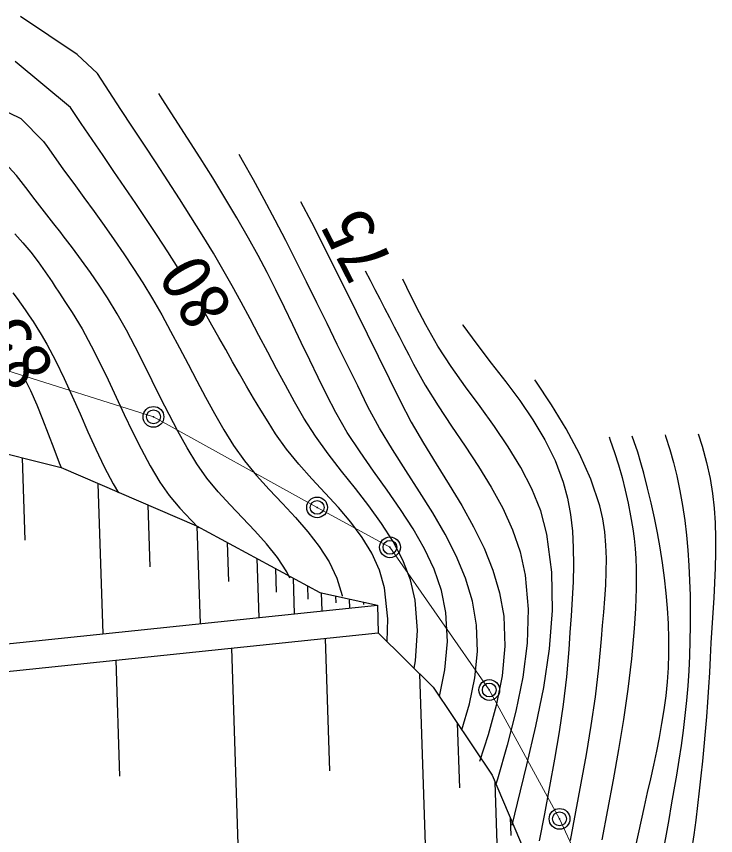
# Model space of a CAD drawing. Units: millimetres, scale not verified. Extents: x 40004 to 680061, y 20002 to 380034.
# Drawn here: x 370378 to 395646, y 301870 to 331473 of the extents above; entities that cross this region are included whole.
import ezdxf
from ezdxf.enums import TextEntityAlignment as Align

# ---------------------------------------------------------------- set-up
doc = ezdxf.new("R2010")
doc.units = ezdxf.units.MM
doc.header["$LTSCALE"] = 1000.09
doc.header["$PDMODE"] = 32
doc.header["$PDSIZE"] = 500
doc.layers.add('M-BGD', color=7, linetype='Continuous', lineweight=25)
doc.layers.add('M-BMK-ROW', color=30, linetype='Continuous', lineweight=25)
doc.styles.add('ＭＳ ゴシック', font='')
doc.styles.get('ＭＳ ゴシック').set_extended_font_data('MS Gothic')

msp = doc.modelspace()

# ---------------------------------------------------------------- linework, layer by layer
at = {"layer": 'M-BGD'}
for p, q in [((372580, 330100), (370530, 331473)), ((373305, 329405), (372580, 330100)), ((366340, 329852), (370537, 327777)), ((372333, 328178), (370335, 329844)), ((370537, 327777), (371360, 326950)), ((368517, 327700), (370387, 325723)), ((371360, 326950), (371488, 326770)), ((371360, 326950), (371488, 326770)), ((370589, 315521), (370688, 312548)), ((373517, 309165), (373337, 314593)), ((375125, 313824), (375199, 311587)), ((377030, 309531), (376913, 313053)), ((377997, 312466), (378044, 311054)), ((379152, 309752), (379081, 311879)), ((379736, 311524), (379764, 310671)), ((380433, 309886), (380390, 311170)), ((380900, 310894), (380916, 310411)), ((381430, 309989), (381409, 310638)), ((381912, 310528), (381921, 310285)), ((382427, 310093), (382416, 310418)), ((382920, 310307), (382923, 310226)), ((367410, 308529), (383424, 310197)), ((383424, 310197), (383457, 309198)), ((367443, 307529), (383457, 309198)), ((381532, 308997), (381691, 304212)), ((378437, 300250), (378159, 308646)), ((373971, 308209), (374110, 304012)), ((385184, 300953), (384959, 307716)), ((386312, 305936), (386390, 303599)), ((387763, 301215), (387677, 303800)), ((388220, 302524), (388241, 301878))]:
    msp.add_line(p, q, dxfattribs=at)
for points in [[(384748, 307918), (384798, 308187), (384875, 309277), (384793, 310376), (384620, 311117), (384347, 311822), (383993, 312497), (383577, 313149), (383116, 313785), (382628, 314411), (382131, 315035), (381643, 315662), (381183, 316301), (380767, 316957), (380431, 317548), (380102, 318143), (379779, 318741), (379459, 319341), (379141, 319942), (378821, 320543), (378500, 321142), (378173, 321738), (377839, 322330), (377496, 322917), (377096, 323578), (376688, 324233), (376273, 324885), (375853, 325533), (375430, 326179), (375004, 326824), (374577, 327468), (374151, 328112), (373726, 328758), (373305, 329405)], [(384748, 307918), (384798, 308187), (384875, 309277), (384793, 310376), (384620, 311117), (384347, 311822), (383993, 312497), (383577, 313149), (383116, 313785), (382628, 314411), (382131, 315035), (381643, 315662), (381183, 316301), (380767, 316957), (380431, 317548), (380102, 318143), (379779, 318741), (379459, 319341), (379141, 319942), (378821, 320543), (378500, 321142), (378173, 321738), (377839, 322330), (377496, 322917), (377096, 323578), (376688, 324233), (376273, 324885), (375853, 325533), (375430, 326179), (375004, 326824), (374577, 327468), (374151, 328112), (373726, 328758), (373305, 329405)], [(385669, 306900), (385864, 307858), (385955, 308888), (385902, 309927), (385739, 310727), (385476, 311494), (385129, 312233), (384718, 312951), (384261, 313655), (383776, 314349), (383281, 315041), (382796, 315736), (382337, 316441), (381924, 317162), (381602, 317788), (381288, 318418), (380980, 319051), (380674, 319686), (380370, 320321), (380064, 320955), (379753, 321586), (379436, 322215), (379110, 322838), (378772, 323455), (378350, 324189), (377917, 324917), (377474, 325638), (377023, 326356), (376567, 327069), (376108, 327781), (375647, 328492), (375521, 328687)], [(385669, 306900), (385864, 307858), (385955, 308888), (385902, 309927), (385739, 310727), (385476, 311494), (385129, 312233), (384718, 312951), (384261, 313655), (383776, 314349), (383281, 315041), (382796, 315736), (382337, 316441), (381924, 317162), (381602, 317788), (381288, 318418), (380980, 319051), (380674, 319686), (380370, 320321), (380064, 320955), (379753, 321586), (379436, 322215), (379110, 322838), (378772, 323455), (378350, 324189), (377917, 324917), (377474, 325638), (377023, 326356), (376567, 327069), (376108, 327781), (375647, 328492), (375521, 328687)], [(376300, 322252), (376292, 322265), (376284, 322278), (376276, 322290), (376268, 322303), (376260, 322316), (376252, 322329), (376244, 322341), (376236, 322354), (376228, 322367), (376220, 322379), (375846, 322968), (375465, 323554), (375079, 324136), (374690, 324715), (374298, 325293), (373904, 325869), (373510, 326446), (373116, 327022), (372723, 327599), (372333, 328178)], [(376300, 322252), (376292, 322265), (376284, 322278), (376276, 322290), (376268, 322303), (376260, 322316), (376252, 322329), (376244, 322341), (376236, 322354), (376228, 322367), (376220, 322379), (375846, 322968), (375465, 323554), (375079, 324136), (374690, 324715), (374298, 325293), (373904, 325869), (373510, 326446), (373116, 327022), (372723, 327599), (372333, 328178)], [(371488, 326770), (371721, 326441), (372085, 325934), (372452, 325429), (372819, 324924), (373186, 324419), (373549, 323911), (373909, 323401), (374262, 322887), (374608, 322368), (374945, 321843), (375295, 321267), (375629, 320683), (375953, 320093), (376270, 319498), (376583, 318901), (376896, 318304), (377214, 317710), (377540, 317120), (377877, 316538), (378230, 315965), (378619, 315415), (379054, 314888), (379518, 314376), (379994, 313872), (380465, 313366), (380914, 312852), (381324, 312320), (381678, 311763), (381958, 311173), (382148, 310542), (382151, 310524)], [(371488, 326770), (371721, 326441), (372085, 325934), (372452, 325429), (372819, 324924), (373186, 324419), (373549, 323911), (373909, 323401), (374262, 322887), (374608, 322368), (374945, 321843), (375295, 321267), (375629, 320683), (375953, 320093), (376270, 319498), (376583, 318901), (376896, 318304), (377214, 317710), (377540, 317120), (377877, 316538), (378230, 315965), (378619, 315415), (379054, 314888), (379518, 314376), (379994, 313872), (380465, 313366), (380914, 312852), (381324, 312320), (381678, 311763), (381958, 311173), (382148, 310542), (382151, 310524)], [(386477, 305689), (386479, 305695), (386752, 306630), (386947, 307571), (387041, 308520), (387010, 309480), (386860, 310339), (386608, 311169), (386273, 311975), (385872, 312761), (385422, 313534), (384943, 314297), (384452, 315058), (383966, 315819), (383504, 316588), (383084, 317368), (382712, 318118), (382342, 318869), (381975, 319621), (381607, 320373), (381239, 321125), (380867, 321875), (380493, 322624), (380113, 323369), (379726, 324112), (379332, 324850), (378942, 325561), (378544, 326268), (378423, 326478)], [(386477, 305689), (386479, 305695), (386752, 306630), (386947, 307571), (387041, 308520), (387010, 309480), (386860, 310339), (386608, 311169), (386273, 311975), (385872, 312761), (385422, 313534), (384943, 314297), (384452, 315058), (383966, 315819), (383504, 316588), (383084, 317368), (382712, 318118), (382342, 318869), (381975, 319621), (381607, 320373), (381239, 321125), (380867, 321875), (380493, 322624), (380113, 323369), (379726, 324112), (379332, 324850), (378942, 325561), (378544, 326268), (378423, 326478)], [(371980, 323658), (371732, 323978), (371393, 324412), (371054, 324847), (370719, 325284), (370387, 325723)], [(371980, 323658), (371732, 323978), (371393, 324412), (371054, 324847), (370719, 325284), (370387, 325723)], [(380646, 324787), (381038, 324031), (381447, 323228), (381852, 322424), (382254, 321618), (382654, 320810), (383051, 320001), (383448, 319192), (383844, 318383), (384241, 317575), (384646, 316807), (385088, 316050), (385552, 315299), (386019, 314548), (386474, 313794), (386900, 313031), (387281, 312255), (387600, 311462), (387841, 310646), (387987, 309804), (388027, 308718), (387929, 307643), (387721, 306575), (387430, 305513), (387111, 304542)], [(380646, 324787), (381038, 324031), (381447, 323228), (381852, 322424), (382254, 321618), (382654, 320810), (383051, 320001), (383448, 319192), (383844, 318383), (384241, 317575), (384646, 316807), (385088, 316050), (385552, 315299), (386019, 314548), (386474, 313794), (386900, 313031), (387281, 312255), (387600, 311462), (387841, 310646), (387987, 309804), (388027, 308718), (387929, 307643), (387721, 306575), (387430, 305513), (387111, 304542)], [(370326, 323617), (370617, 323288), (370895, 322948), (371163, 322598), (371421, 322239), (371672, 321875), (371785, 321705)], [(370326, 323617), (370617, 323288), (370895, 322948), (371163, 322598), (371421, 322239), (371672, 321875), (371785, 321705)], [(380262, 311176), (380151, 311400), (379811, 311916), (379421, 312409), (378996, 312885), (378551, 313354), (378103, 313822), (377667, 314298), (377261, 314790), (376898, 315305), (376545, 315887), (376213, 316482), (375895, 317085), (375588, 317694), (375285, 318306), (374982, 318918), (374675, 319526), (374357, 320129), (374023, 320723), (373669, 321305), (373368, 321765), (373055, 322218), (372733, 322664), (372404, 323105), (372070, 323543), (371980, 323658)], [(380262, 311176), (380151, 311400), (379811, 311916), (379421, 312409), (378996, 312885), (378551, 313354), (378103, 313822), (377667, 314298), (377261, 314790), (376898, 315305), (376545, 315887), (376213, 316482), (375895, 317085), (375588, 317694), (375285, 318306), (374982, 318918), (374675, 319526), (374357, 320129), (374023, 320723), (373669, 321305), (373368, 321765), (373055, 322218), (372733, 322664), (372404, 323105), (372070, 323543), (371980, 323658)], [(382986, 322278), (383160, 321940), (383333, 321602), (383507, 321264), (383682, 320927), (383856, 320589), (384031, 320252), (384205, 319914), (384380, 319577), (384556, 319240), (384731, 318903), (385155, 318148), (385619, 317405), (386106, 316671), (386599, 315939), (387082, 315204), (387539, 314460), (387952, 313702), (388306, 312924), (388583, 312120), (388768, 311286), (388876, 310053), (388838, 308822), (388679, 307594), (388428, 306367), (388113, 305140), (387762, 303913), (387707, 303728)], [(382986, 322278), (383160, 321940), (383333, 321602), (383507, 321264), (383682, 320927), (383856, 320589), (384031, 320252), (384205, 319914), (384380, 319577), (384556, 319240), (384731, 318903), (385155, 318148), (385619, 317405), (386106, 316671), (386599, 315939), (387082, 315204), (387539, 314460), (387952, 313702), (388306, 312924), (388583, 312120), (388768, 311286), (388876, 310053), (388838, 308822), (388679, 307594), (388428, 306367), (388113, 305140), (387762, 303913), (387707, 303728)], [(388299, 302247), (388486, 303037), (388828, 304433), (389155, 305829), (389438, 307222), (389647, 308613), (389754, 310002), (389731, 311386), (389548, 312767), (389325, 313603), (389006, 314401), (388609, 315170), (388152, 315917), (387654, 316648), (387132, 317370), (386604, 318092), (386089, 318819), (385605, 319560), (385169, 320321), (384823, 320995), (384487, 321674), (384343, 321973)], [(388299, 302247), (388486, 303037), (388828, 304433), (389155, 305829), (389438, 307222), (389647, 308613), (389754, 310002), (389731, 311386), (389548, 312767), (389325, 313603), (389006, 314401), (388609, 315170), (388152, 315917), (387654, 316648), (387132, 317370), (386604, 318092), (386089, 318819), (385605, 319560), (385169, 320321), (384823, 320995), (384487, 321674), (384343, 321973)], [(371785, 321705), (371916, 321507), (372156, 321137), (372394, 320767), (372751, 320178), (373082, 319574), (373394, 318958), (373693, 318335), (373986, 317709), (374278, 317082), (374575, 316458), (374885, 315842), (375214, 315235), (375567, 314644), (375904, 314164), (376283, 313708), (376690, 313268), (376959, 312991)], [(371785, 321705), (371916, 321507), (372156, 321137), (372394, 320767), (372751, 320178), (373082, 319574), (373394, 318958), (373693, 318335), (373986, 317709), (374278, 317082), (374575, 316458), (374885, 315842), (375214, 315235), (375567, 314644), (375904, 314164), (376283, 313708), (376690, 313268), (376959, 312991)], [(370248, 321483), (370404, 321282), (370555, 321077), (370701, 320869), (370843, 320657), (370982, 320444), (371119, 320230), (371271, 319973)], [(370248, 321483), (370404, 321282), (370555, 321077), (370701, 320869), (370843, 320657), (370982, 320444), (371119, 320230), (371271, 319973)], [(383773, 308886), (383805, 309703), (383682, 310819), (383501, 311466), (383226, 312073), (382876, 312646), (382466, 313195), (382015, 313726), (381540, 314247), (381059, 314766), (380587, 315291), (380144, 315830), (379745, 316390), (379475, 316816), (379210, 317246), (378950, 317679), (378695, 318115), (378443, 318552), (378193, 318991), (377944, 319431), (377696, 319871), (377447, 320310), (377196, 320749)], [(383773, 308886), (383805, 309703), (383682, 310819), (383501, 311466), (383226, 312073), (382876, 312646), (382466, 313195), (382015, 313726), (381540, 314247), (381059, 314766), (380587, 315291), (380144, 315830), (379745, 316390), (379475, 316816), (379210, 317246), (378950, 317679), (378695, 318115), (378443, 318552), (378193, 318991), (377944, 319431), (377696, 319871), (377447, 320310), (377196, 320749)], [(386495, 320335), (386512, 320311), (387018, 319624), (387540, 318947), (388062, 318271), (388568, 317588), (389045, 316891), (389475, 316173), (389845, 315426), (390138, 314643), (390292, 314060), (390400, 313469), (390469, 312869), (390504, 312264), (390511, 311654), (390497, 311042), (390467, 310429), (390427, 309816), (390383, 309206), (390342, 308600), (390260, 307603), (390142, 306610), (389997, 305620), (389829, 304633), (389648, 303647), (389458, 302662), (389267, 301677)], [(386495, 320335), (386512, 320311), (387018, 319624), (387540, 318947), (388062, 318271), (388568, 317588), (389045, 316891), (389475, 316173), (389845, 315426), (390138, 314643), (390292, 314060), (390400, 313469), (390469, 312869), (390504, 312264), (390511, 311654), (390497, 311042), (390467, 310429), (390427, 309816), (390383, 309206), (390342, 308600), (390260, 307603), (390142, 306610), (389997, 305620), (389829, 304633), (389648, 303647), (389458, 302662), (389267, 301677)], [(371271, 319973), (371474, 319630), (371800, 319014), (372105, 318385), (372395, 317748), (372678, 317107), (372961, 316466), (373251, 315830), (373555, 315201), (373881, 314584), (374071, 314262)], [(371271, 319973), (371474, 319630), (371800, 319014), (372105, 318385), (372395, 317748), (372678, 317107), (372961, 316466), (373251, 315830), (373555, 315201), (373881, 314584), (374071, 314262)], [(370640, 318456), (370888, 317953), (371114, 317439), (371326, 316917), (371528, 316391), (371727, 315864), (371930, 315339), (372001, 315167)], [(370640, 318456), (370888, 317953), (371114, 317439), (371326, 316917), (371528, 316391), (371727, 315864), (371930, 315339), (372001, 315167)], [(390401, 301694), (390597, 302731), (390791, 303768), (390978, 304806), (391149, 305845), (391302, 306887), (391428, 307931), (391522, 308980), (391560, 309461), (391601, 309945), (391640, 310431), (391673, 310917), (391694, 311403), (391698, 311887), (391682, 312369), (391640, 312847), (391567, 313320), (391459, 313786), (391138, 314747), (390730, 315671), (390251, 316564), (389719, 317435), (389150, 318291), (389114, 318343)], [(390401, 301694), (390597, 302731), (390791, 303768), (390978, 304806), (391149, 305845), (391302, 306887), (391428, 307931), (391522, 308980), (391560, 309461), (391601, 309945), (391640, 310431), (391673, 310917), (391694, 311403), (391698, 311887), (391682, 312369), (391640, 312847), (391567, 313320), (391459, 313786), (391138, 314747), (390730, 315671), (390251, 316564), (389719, 317435), (389150, 318291), (389114, 318343)], [(391797, 316281), (391841, 316165), (391997, 315718), (392139, 315266), (392267, 314809), (392383, 314350), (392486, 313888), (392576, 313423), (392654, 312958), (392702, 312601), (392737, 312243), (392761, 311884), (392775, 311524), (392779, 311163), (392775, 310801), (392764, 310440), (392748, 310079), (392726, 309718), (392702, 309359), (392603, 308258), (392471, 307162), (392312, 306069), (392132, 304978), (391938, 303888), (391735, 302800), (391530, 301712)], [(391797, 316281), (391841, 316165), (391997, 315718), (392139, 315266), (392267, 314809), (392383, 314350), (392486, 313888), (392576, 313423), (392654, 312958), (392702, 312601), (392737, 312243), (392761, 311884), (392775, 311524), (392779, 311163), (392775, 310801), (392764, 310440), (392748, 310079), (392726, 309718), (392702, 309359), (392603, 308258), (392471, 307162), (392312, 306069), (392132, 304978), (391938, 303888), (391735, 302800), (391530, 301712)], [(392755, 301444), (392862, 301934), (392968, 302430), (393077, 302927), (393189, 303425), (393301, 303922), (393411, 304420), (393517, 304919), (393616, 305418), (393707, 305918), (393787, 306419), (393855, 306922), (393908, 307425), (393944, 307930), (393961, 308437), (393961, 308986), (393944, 309535), (393911, 310084), (393863, 310632), (393801, 311179), (393726, 311726), (393639, 312270), (393540, 312813), (393432, 313354), (393313, 313893), (393186, 314428), (393051, 314961), (392946, 315342), (392831, 315720), (392706, 316095), (392628, 316309)], [(392755, 301444), (392862, 301934), (392968, 302430), (393077, 302927), (393189, 303425), (393301, 303922), (393411, 304420), (393517, 304919), (393616, 305418), (393707, 305918), (393787, 306419), (393855, 306922), (393908, 307425), (393944, 307930), (393961, 308437), (393961, 308986), (393944, 309535), (393911, 310084), (393863, 310632), (393801, 311179), (393726, 311726), (393639, 312270), (393540, 312813), (393432, 313354), (393313, 313893), (393186, 314428), (393051, 314961), (392946, 315342), (392831, 315720), (392706, 316095), (392628, 316309)], [(393818, 316348), (393835, 316302), (393991, 315828), (394129, 315348), (394248, 314865), (394358, 314334), (394452, 313799), (394529, 313262), (394592, 312722), (394642, 312180), (394679, 311636), (394705, 311092), (394721, 310547), (394728, 310001), (394727, 309456), (394718, 308912), (394705, 308369), (394681, 307827), (394645, 307286), (394597, 306746), (394538, 306207), (394471, 305669), (394396, 305131), (394314, 304594), (394228, 304057), (394137, 303521), (394045, 302986), (393952, 302450), (393859, 301916), (393764, 301399)], [(393818, 316348), (393835, 316302), (393991, 315828), (394129, 315348), (394248, 314865), (394358, 314334), (394452, 313799), (394529, 313262), (394592, 312722), (394642, 312180), (394679, 311636), (394705, 311092), (394721, 310547), (394728, 310001), (394727, 309456), (394718, 308912), (394705, 308369), (394681, 307827), (394645, 307286), (394597, 306746), (394538, 306207), (394471, 305669), (394396, 305131), (394314, 304594), (394228, 304057), (394137, 303521), (394045, 302986), (393952, 302450), (393859, 301916), (393764, 301399)], [(395014, 316388), (395160, 315937), (395318, 315356), (395445, 314769), (395531, 314238), (395591, 313704), (395628, 313168), (395645, 312629), (395646, 312089), (395633, 311548), (395610, 311006), (395580, 310464), (395545, 309922), (395510, 309380), (395476, 308840), (395448, 308300), (395421, 307765), (395390, 307230), (395354, 306695), (395315, 306161), (395271, 305627), (395223, 305093), (395171, 304559), (395116, 304026), (395056, 303493), (394993, 302961), (394926, 302429), (394855, 301898), (394775, 301348)], [(395014, 316388), (395160, 315937), (395318, 315356), (395445, 314769), (395531, 314238), (395591, 313704), (395628, 313168), (395645, 312629), (395646, 312089), (395633, 311548), (395610, 311006), (395580, 310464), (395545, 309922), (395510, 309380), (395476, 308840), (395448, 308300), (395421, 307765), (395390, 307230), (395354, 306695), (395315, 306161), (395271, 305627), (395223, 305093), (395171, 304559), (395116, 304026), (395056, 303493), (394993, 302961), (394926, 302429), (394855, 301898), (394775, 301348)], [(369011, 315916), (372001, 315167), (376883, 313069), (381347, 310652), (383424, 310197)], [(383457, 309198), (385443, 307238), (387569, 304053), (388762, 301248)]]:
    msp.add_lwpolyline(points, dxfattribs=at)
at = {"layer": 'M-BMK-ROW', "lineweight": 13}
for p, q in [((375332, 317001), (369995, 318692)), ((381245, 313730), (375332, 317001)), ((383878, 312288), (381245, 313730)), ((387467, 307132), (383878, 312288)), ((390006, 302475), (387467, 307132)), ((394664, 292414), (390006, 302475))]:
    msp.add_line(p, q, dxfattribs=at)
at = {"layer": 'M-BMK-ROW'}
for centre in [(375332, 317001), (381245, 313730), (383878, 312288), (387467, 307132), (390006, 302475)]:
    msp.add_circle(centre, 375, dxfattribs=at)
for p in [(375332, 317001), (381245, 313730), (383878, 312288), (387467, 307132), (390006, 302475)]:
    msp.add_point(p, dxfattribs=at)

# ---------------------------------------------------------------- texts
at = {"layer": 'M-BGD', "style": 'ＭＳ ゴシック'}
for s, rotation, p in [('75', 117.128, (382664, 323202)), ('75', 117.128, (382664, 323202)), ('80', 120.446, (376825, 321497)), ('80', 120.446, (376825, 321497)), ('85', 124.989, (370369, 319291)), ('85', 124.989, (370369, 319291))]:
    msp.add_text(s, height=1833, rotation=rotation, dxfattribs=at).set_placement(p, align=Align.MIDDLE_CENTER)

doc.saveas('drawing.dxf')
